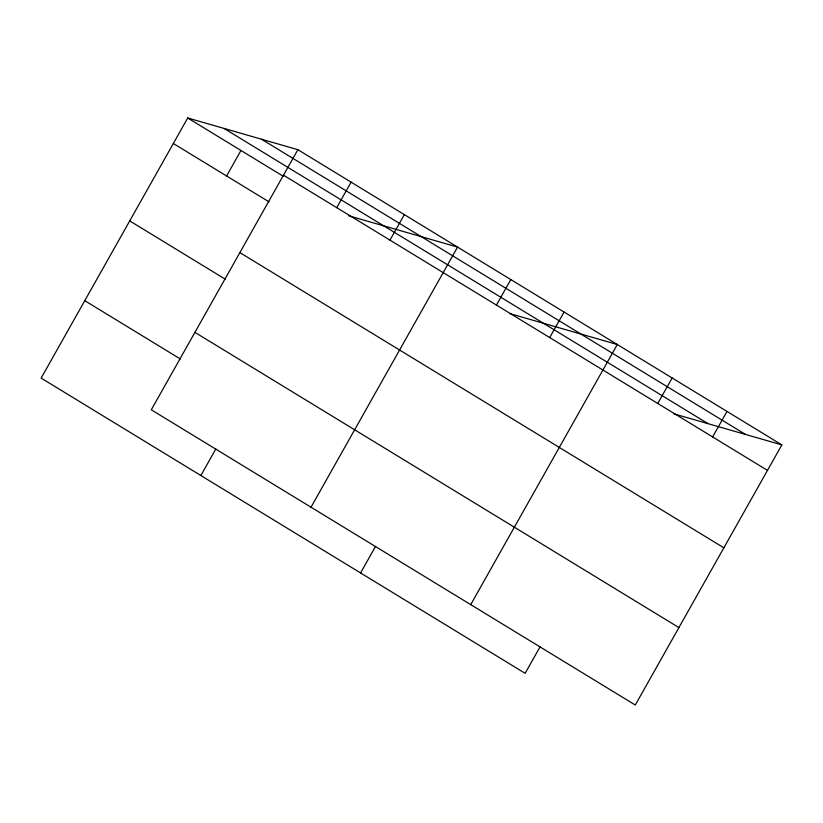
<?xml version="1.0" encoding="UTF-8"?>
<svg xmlns="http://www.w3.org/2000/svg" width="823" height="823" viewBox="0 0 823 823"><rect width="100%" height="100%" fill="white"/><g stroke="black" fill="none" stroke-linecap="round" stroke-linejoin="round"><path stroke-width="1.23" d="M297.864 149.673L151.298 409.792L635.284 705.013L781.85 444.893L297.864 149.673L187.716 117.987L41.15 378.107L525.136 673.327L540.094 646.775M226.582 175.968L240.954 150.465M336.73 207.653L351.102 182.15M200.863 475.529L215.821 448.977M389.968 240.131L404.34 214.628M311.012 507.215L457.578 247.095L348.643 215.76M496.444 305.076L510.816 279.573M360.577 572.952L375.535 546.4M549.682 337.553L564.053 312.051M470.725 604.638L617.291 344.518L509.571 313.532M657.772 403.486L672.144 377.983M712.625 436.941L726.997 411.438M674.119 413.907L781.85 444.893M261.519 139.221L745.504 434.441M224.062 128.45L708.047 423.67M283.493 175.186L767.478 470.396M187.716 117.987L283.328 176.317M173.344 143.5L268.956 201.82M239.874 252.599L723.859 547.82M129.725 220.914L225.327 279.234M194.928 332.369L678.913 627.589M84.779 300.683L180.381 359.003"/></g></svg>
